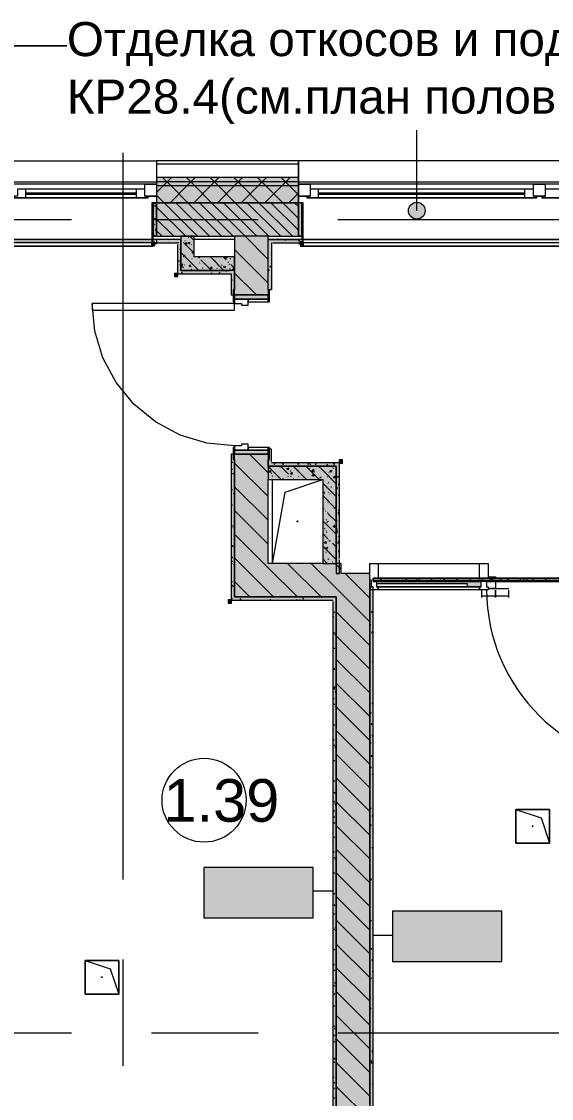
# Model space of a CAD drawing. Header units: millimetres. Extents: x -3817 to 677485, y -22715 to 103890.
# Drawn here: x 56298 to 59456, y 23671 to 30092 of the extents above; entities that cross this region are included whole.
import ezdxf

# ---------------------------------------------------------------- set-up
doc = ezdxf.new("R2010")
doc.units = ezdxf.units.MM
doc.layers.add('PDF _Геометрия', color=7, linetype='Continuous', true_color=0x1d1d1d)
doc.layers.add('PDF _Сплошная заливка', color=7, linetype='Continuous', true_color=0xffffff)
doc.layers.add('PDF _Текст', color=7, linetype='Continuous')
doc.styles.add('PDF GOST-Common', font='arial.ttf')

msp = doc.modelspace()

# ---------------------------------------------------------------- hatches: boundary and pattern name
at = {"layer": 'PDF _Сплошная заливка', "transparency": 33554559}
h = msp.add_hatch(color=256, dxfattribs=at)
h.paths.add_polyline_path([(85213.3, 29111.3), (85213.3, 29161.3), (80593.3, 29161.3), (80593.3, 29111.3), (84533.7, 29111.3)], flags=0)
h.paths.add_polyline_path([(70803.3, 29111.3), (71053.3, 29111.3), (71053.3, 29161.3), (68453.3, 29161.3), (68453.3, 29111.3), (70432.2, 29111.3)], flags=0)
h.paths.add_polyline_path([(73153.3, 29111.3), (74493.3, 29111.3), (74493.3, 29161.3), (73153.3, 29161.3)], flags=0)
h.paths.add_polyline_path([(77111.9, 29111.3), (77493.3, 29111.3), (77493.3, 29161.3), (76593.3, 29161.3), (76593.3, 29111.3)], flags=0)
h.paths.add_polyline_path([(60248.3, 29111.3), (61303.3, 29111.3), (61303.3, 29161.3), (60248.3, 29161.3)], flags=0)
h.paths.add_polyline_path([(66403.3, 29111.3), (67353.3, 29111.3), (67353.3, 29161.3), (66403.3, 29161.3)], flags=0)
h.paths.add_polyline_path([(57815.1, 29111.3), (57948.3, 29111.3), (57948.3, 29161.3), (57103.3, 29161.3), (57103.3, 29111.3), (57444.1, 29111.3)], flags=0)
h.paths.add_polyline_path([(51103.3, 29111.3), (52003.3, 29111.3), (52003.3, 29161.3), (51103.3, 29161.3)], flags=0)
h.paths.add_polyline_path([(55003.3, 29111.3), (55003.3, 29161.3), (54103.3, 29161.3), (54104.2, 29111.3), (54846.4, 29111.3)], flags=0)
h.paths.add_polyline_path([(49003.3, 29111.3), (49003.3, 29161.3), (47903.3, 29161.3), (47903.3, 29111.3), (48909, 29111.3)], flags=0)
h.paths.add_polyline_path([(44803.3, 29111.3), (44803.3, 29161.3), (42403.3, 29161.3), (42403.3, 29111.3), (44455.9, 29111.3)], flags=0)
h = msp.add_hatch(color=256, dxfattribs=at)
h.paths.add_polyline_path([(85213.3, 29011.3), (85213.3, 29111.3), (80593.3, 29111.3), (80593.3, 29011.3), (84533.7, 29011.3)], flags=0)
h.paths.add_polyline_path([(77493.3, 29011.3), (77493.3, 29111.3), (76593.3, 29111.3), (76593.3, 29011.3), (77111.9, 29011.3)], flags=0)
h.paths.add_polyline_path([(67353.3, 29011.3), (67353.3, 29013.3), (67321.3, 29013.3), (67321.3, 29021.3), (67353.3, 29021.3), (67353.3, 29111.3), (66403.3, 29111.3), (66403.3, 29011.3), (67321.3, 29011.3)], flags=0)
h.paths.add_polyline_path([(68485.3, 29011.3), (71053.3, 29011.3), (71053.3, 29111.3), (68453.3, 29111.3), (68453.3, 29021.3), (68485.3, 29021.3), (68485.3, 29013.3), (68453.3, 29011.3)], flags=0)
h.paths.add_polyline_path([(74283.3, 29011.3), (74493.3, 29011.3), (74493.3, 29111.3), (73153.3, 29111.3), (73153.3, 29011.3), (74143.2, 29011.3)], flags=0)
h.paths.add_polyline_path([(54403.3, 29011.3), (55003.3, 29011.3), (55003.3, 29111.3), (54103.3, 29111.3), (54104.2, 29011.3)], flags=0)
h.paths.add_polyline_path([(60783.9, 29011.3), (61303.3, 29011.3), (61303.3, 29111.3), (60248.3, 29111.3), (60248.3, 29011.3), (60412.8, 29011.3)], flags=0)
h.paths.add_polyline_path([(51103.3, 29011.3), (52003.3, 29011.3), (52003.3, 29111.3), (51103.3, 29111.3)], flags=0)
h.paths.add_polyline_path([(57103.3, 29011.3), (57948.3, 29011.3), (57948.3, 29111.3), (57103.3, 29111.3)], flags=0)
h.paths.add_polyline_path([(48403.3, 29011.3), (49003.3, 29011.3), (49003.3, 29111.3), (47903.3, 29111.3), (47903.3, 29011.3), (48166.8, 29011.3)], flags=0)
h.paths.add_polyline_path([(44803.3, 29011.3), (44803.3, 29111.3), (42403.3, 29111.3), (42403.3, 29011.3), (44455.9, 29011.3)], flags=0)
h = msp.add_hatch(color=256, dxfattribs=at)
h.paths.add_polyline_path([(80822.8, 28811.3), (80893.3, 28811.3), (80893.3, 29011.3), (80593.3, 29011.3), (80593.3, 28811.3)], flags=0)
h.paths.add_polyline_path([(73783.3, 28811.3), (73783.3, 29011.3), (73153.3, 29011.3), (73153.3, 28811.3), (73401, 28811.3)], flags=0)
h.paths.add_polyline_path([(74493.3, 28811.3), (74493.3, 29011.3), (74283.3, 29011.3), (74283.3, 28811.3)], flags=0)
h.paths.add_polyline_path([(76593.3, 28811.3), (76993.3, 28811.3), (76993.3, 29011.3), (76593.3, 29011.3)], flags=0)
h.paths.add_polyline_path([(68553.3, 28811.3), (70553.3, 28811.3), (70553.3, 29011.3), (68449.3, 29011.3), (68449.3, 28811.3)], flags=0)
h.paths.add_polyline_path([(67303.3, 28811.3), (67303.3, 29011.3), (67003.3, 29011.3), (67003.3, 28811.3), (67092.4, 28811.3)], flags=0)
h.paths.add_polyline_path([(60248.3, 28811.3), (60378.3, 28811.3), (60378.3, 29008.8), (60978.3, 29008.8), (60978.3, 28811.3), (61303.3, 28811.3), (61303.3, 29011.3), (60248.3, 29011.3), (60248.3, 28992.2)], flags=0)
h.paths.add_polyline_path([(54103.3, 28811.3), (54403.3, 28811.3), (54403.3, 29011.3), (54103.3, 29011.3)], flags=0)
h.paths.add_polyline_path([(57948.3, 28811.3), (57948.3, 29011.3), (57103.3, 29011.3), (57103.3, 28811.3), (57815.1, 28811.3)], flags=0)
h.paths.add_polyline_path([(43003.3, 28811.3), (44803.3, 28811.3), (44803.3, 29011.3), (43003.3, 29011.3)], flags=0)
h.paths.add_polyline_path([(52003.3, 28811.3), (52003.3, 29011.3), (51103.3, 29011.3), (51103.3, 28811.3), (51877.7, 28811.3)], flags=0)
h.paths.add_polyline_path([(47903.3, 28811.3), (48403.3, 28811.3), (48403.3, 29011.3), (47903.3, 29011.3)], flags=0)
for color, points in [(7, [(58653.4, 28914), (58688.8, 28928.6), (58703.4, 28964), (58688.8, 28999.3), (58653.4, 29014), (58618.1, 28999.3), (58603.4, 28964), (58618.1, 28928.6)]), (256, [(57227.1, 28771.3), (57227.1, 28791.3), (57103.3, 28791.3), (57103.3, 28771.3), (57206.1, 28771.3)]), (256, [(57568.3, 28608.1), (57568.3, 28688.1), (57327.1, 28688.1), (57327.1, 28608.1), (57548.3, 28608.1)]), (256, [(57815.1, 27441.3), (58173.3, 27441.3), (58173.3, 27461.4), (57768.3, 27461.4), (57768.3, 27441.3)]), (256, [(57815.1, 27361.3), (58093.3, 27361.3), (58093.3, 27441.3), (57768.3, 27441.3), (57768.3, 27361.3)]), (256, [(58093.3, 26861.3), (58173.3, 26861.3), (58173.3, 27441.3), (58093.3, 27441.3), (58093.3, 27014.1)]), (256, [(58186.2, 26801.3), (58193.3, 26801.3), (58193.3, 27461.4), (58173.3, 27461.4), (58173.3, 26801.3)]), (256, [(57815.1, 26661.3), (58173.3, 26661.3), (58173.3, 26801.3), (58203.3, 26801.3), (58203.3, 26861.3), (57768.3, 26861.3), (57768.3, 26661.3)]), (256, [(60833.3, 26761.3), (60833.3, 26772.6), (58393.3, 26772.6), (58393.3, 26761.3), (60783.9, 26761.3)]), (256, [(59028.3, 26721.3), (59038.3, 26721.3), (59038.3, 26753.3), (58413.3, 26753.3), (58413.3, 26741.3), (58953.3, 26741.3), (58953.3, 26721.3)]), (256, [(58153.3, 22651.3), (58173.3, 22651.3), (58173.3, 26641.3), (58153.3, 26641.3), (58153.3, 22659.4)])]:
    msp.add_hatch(color=color, dxfattribs=at).paths.add_polyline_path(points)
at = {"layer": 'PDF _Сплошная заливка', "true_color": 0x74ba7c, "transparency": 33554559}
msp.add_hatch(color=103, dxfattribs=at).paths.add_polyline_path([(57092.8, 28763.3), (57103.3, 28763.3), (57103.3, 28771.3), (57092.8, 28771.3), (57092.8, 28766.3)])
at = {"layer": 'PDF _Сплошная заливка', "transparency": 33554559}
h = msp.add_hatch(color=256, dxfattribs=at)
h.paths.add_polyline_path([(57568.3, 26661.3), (57768.3, 26661.3), (57768.3, 27511.3), (57568.3, 27511.3), (57568.3, 27014.1)], flags=0)
h.paths.add_polyline_path([(57768.3, 28461.3), (57768.3, 28811.3), (57568.3, 28811.3), (57568.3, 28461.3)], flags=0)
h = msp.add_hatch(color=256, dxfattribs=at)
h.paths.add_polyline_path([(60228.3, 28771.3), (60378.3, 28771.3), (60378.3, 28791.3), (60220.3, 28791.3), (60220.3, 28771.3)], flags=0)
h.paths.add_polyline_path([(57768.3, 28771.3), (57976.3, 28771.3), (57976.3, 28791.3), (57768.3, 28791.3)], flags=0)
h = msp.add_hatch(color=256, dxfattribs=at)
h.paths.add_polyline_path([(57788.3, 27461.4), (57788.3, 27541.4), (57776.3, 27541.4), (57776.3, 27481.3), (57768.3, 27481.3), (57768.3, 27461.4)], flags=0)
h.paths.add_polyline_path([(57788.3, 28491.3), (57788.3, 28771.3), (57768.3, 28771.3), (57768.3, 28491.3), (57776.3, 28491.3)], flags=0)
h = msp.add_hatch(color=256, dxfattribs=at)
h.paths.add_polyline_path([(57548.3, 26661.3), (57568.3, 26661.3), (57567.6, 27481.3), (57560.3, 27481.3), (57560.3, 27511.3), (57548.3, 27511.3), (57548.3, 27014.1)], flags=0)
h.paths.add_polyline_path([(57560.3, 28461.3), (57560.3, 28491.3), (57568.3, 28491.3), (57568.3, 28608.1), (57548.3, 28608.1), (57548.3, 28461.3)], flags=0)
h = msp.add_hatch(color=256, dxfattribs=at)
h.paths.add_polyline_path([(58393.3, 20631.3), (58393.3, 21231.3), (58381.3, 21231.3), (58381.3, 21201.3), (58373.3, 21201.3), (58373.3, 20631.3)], flags=0)
h.paths.add_polyline_path([(58393.3, 22331.3), (58393.3, 26721.3), (58373.3, 26721.3), (58373.4, 22361.3), (58381.3, 22361.3), (58381.3, 22331.3)], flags=0)

# ---------------------------------------------------------------- linework, layer by layer
at = {"layer": 'PDF _Геометрия', "color": 7, "lineweight": 9}
for points in [[(53117.2, 28693), (53117.2, 29946.7), (56568.2, 29946.7), (55685.8, 29946.7), (55685.8, 28695.1)], [(58653.4, 28964), (58653.4, 29443.2)], [(57948.3, 29241.3), (57103.3, 29241.3)], [(57948.3, 29161.3), (57103.3, 29161.3)], [(57948.3, 29136.3), (57103.3, 29136.3)], [(57948.3, 29111.3), (57103.3, 29111.3)], [(57073, 28773.3), (55031.3, 28773.3), (57073, 28773.3)], [(57103.3, 28771.3), (57206.1, 28771.3), (57227.1, 28771.3)], [(57768.3, 28811.3), (57568.3, 28811.3)], [(57796.3, 28771.3), (57948.3, 28771.3)], [(57968.3, 28791.3), (57976.3, 28791.3)], [(57968.3, 28771.3), (57976.3, 28771.3)], [(57977.8, 28773.3), (60210.3, 28773.3)], [(57083.3, 28756.3), (57083.3, 28753.3), (57083.3, 28756.3)], [(57568.3, 28580.1), (57568.3, 28491.3), (57568.3, 28608.1), (57548.3, 28608.1)], [(57568.3, 28608.1), (57568.3, 28588.1)], [(57768.3, 27441.3), (57768.3, 27361.3)], [(57793.3, 26861.3), (57868.3, 27286.3), (58093.3, 27361.3)], [(58093.3, 26861.3), (58173.3, 26861.3)], [(58423.3, 26861.3), (59028.3, 26861.3)], [(58393.3, 22331.3), (58393.3, 26720.3)], [(60138.3, 26753.3), (60168.3, 26753.3), (60813.3, 26753.3), (60833.3, 26753.3), (60833.3, 26772.6), (60803.3, 26772.6), (60833.3, 26772.6), (60833.3, 26753.3), (60813.3, 26753.3), (60168.3, 26753.3), (60138.3, 26753.3), (59068.3, 26753.3), (59038.3, 26753.3), (58413.3, 26753.3)], [(59038.3, 26721.3), (58413.3, 26721.3)], [(59028.3, 26721.3), (58423.3, 26721.3), (59028.3, 26721.3), (59028.3, 26704.3), (58423.3, 26704.3), (58423.3, 26721.3)], [(59068.3, 26753.3), (59038.3, 26753.3)], [(59244.1, 25393.5), (59394.1, 25343.5), (59444.1, 25193.5)], [(58149.3, 24906.7), (58036.8, 24906.7)], [(58397.3, 24645.3), (58508.2, 24645.3)], [(56677.1, 24493.5), (56827.1, 24443.5), (56877.1, 24293.5)]]:
    msp.add_lwpolyline(points, dxfattribs=at)
at = {"layer": 'PDF _Геометрия', "color": 253, "lineweight": 9, "true_color": 0xaaaaaa}
for points in [[(56903.3, 24976), (56903.3, 26809.4), (56903.3, 29309.4)], [(57103.3, 29121.3), (55003.3, 29121.3)], [(60248.3, 29121.3), (57948.3, 29121.3)], [(56323.3, 29071.3), (56983.3, 29071.3)], [(56983.3, 29061.3), (56323.3, 29061.3)], [(57033.3, 29051.4), (57103.3, 29051.4)], [(57948.3, 29051.4), (58018.3, 29051.4)], [(58068.3, 29071.3), (59298.3, 29071.3)], [(59298.3, 29061.3), (58068.3, 29061.3)], [(59348.3, 29051.4), (59418.3, 29051.4)], [(55008.8, 28911.3), (56596.3, 28911.3)], [(57072.6, 28911.3), (57707.6, 28911.3)], [(58183.8, 28911.3), (59771.3, 28911.3)], [(57568.3, 27561.3), (57402.4, 27577.7), (57243, 27626.1), (57096, 27704.6), (56967.2, 27810.3), (56861.5, 27939.1), (56783, 28086.1), (56734.6, 28245.5), (56718.3, 28411.3)], [(59078.3, 26781.3), (59123.3, 26781.3), (59123.3, 26772.6)], [(59123.3, 26753.3), (59123.3, 26711.3), (59078.3, 26711.3), (59202.3, 26711.3)], [(59042.3, 26657.3), (59042.3, 26702.3)], [(59042.3, 26667.3), (59202.3, 26667.3)], [(59122.3, 26702.3), (59122.3, 26657.3), (59122.3, 26702.3)], [(59202.3, 26657.3), (59202.3, 26702.3)], [(56903.3, 23864.8), (56903.3, 24499.8)], [(55008.8, 24061.3), (56596.3, 24061.3)], [(57072.6, 24061.3), (57707.6, 24061.3)], [(58183.8, 24061.3), (59771.3, 24061.3)]]:
    msp.add_lwpolyline(points, dxfattribs=at)
at = {"layer": 'PDF _Геометрия', "color": 9, "lineweight": 9, "true_color": 0xc0c0c0}
for points in [[(55003.3, 29011.3), (55003.3, 29261.3), (57103.3, 29261.3), (57103.3, 29011.3), (57103.3, 28811.3), (57568.3, 28811.3), (57568.3, 28608.1), (57568.3, 28688.1), (57327.1, 28688.1), (57327.1, 28811.3), (57247.1, 28811.3), (57247.1, 28608.1), (57327.1, 28608.1), (57540.3, 28608.1)], [(57768.3, 28491.3), (57768.3, 28811.3), (57948.3, 28811.3), (57948.3, 29011.3), (57948.3, 29261.3), (57103.3, 29261.3), (57103.3, 29011.3)], [(60248.3, 29011.3), (60248.3, 29261.3), (57948.3, 29261.3), (57948.3, 29011.3)], [(57948.3, 28771.3), (57968.3, 28771.3), (57968.3, 28767.4), (57976.3, 28767.4), (57976.3, 28771.3), (57976.3, 28791.3), (57976.3, 29011.3), (57968.3, 29011.3), (57968.3, 28791.3)], [(57247.1, 28791.3), (57083.3, 28791.3), (57103.3, 28791.3), (57103.3, 28771.3), (57092.8, 28771.3)], [(57548.3, 28608.1), (57247.1, 28608.1), (57247.1, 28791.3), (57227.1, 28791.3), (57103.3, 28791.3), (57103.3, 28771.3)], [(57568.3, 28791.3), (57327.1, 28791.3)], [(57788.3, 28771.3), (57788.3, 28491.3), (57768.3, 28491.3), (57768.3, 28771.3), (57768.3, 28791.3), (57968.3, 28791.3), (57768.3, 28791.3)], [(57227.1, 28763.3), (57227.1, 28608.1), (57227.1, 28588.1), (57548.3, 28588.1), (57548.3, 28461.3), (57560.3, 28461.3)], [(57568.3, 28461.3), (57768.3, 28461.3)], [(57560.3, 27511.3), (57548.3, 27511.3), (57548.3, 26661.3), (57548.3, 26641.3), (58153.3, 26641.3)], [(57768.3, 27511.3), (57568.3, 27511.3)], [(57788.3, 27469.3), (57788.3, 27541.4), (57776.3, 27541.4)], [(58393.3, 26720.3), (58393.3, 26721.3), (58373.3, 26721.3), (58373.3, 22361.3), (58373.3, 22431.3), (58373.3, 22631.3), (58373.3, 26801.3), (58203.3, 26801.3), (58203.3, 26861.3), (58173.3, 26861.3), (58173.3, 27441.3), (58093.3, 27441.3), (57768.3, 27441.3), (57768.3, 27481.3), (57768.3, 27461.4), (57768.3, 27441.3), (58173.3, 27441.3), (58173.3, 26801.3)], [(58193.3, 26889.3), (58193.3, 27461.4), (58173.3, 27461.4), (57788.3, 27461.4)], [(58193.3, 26801.3), (58193.3, 26881.3)], [(58383.3, 26741.3), (58373.3, 26741.3), (58383.3, 26741.3)], [(58383.3, 26721.3), (58373.3, 26721.3), (58373.3, 26741.3)], [(58393.3, 26761.3), (60833.3, 26761.3)], [(58413.3, 26741.3), (58953.3, 26741.3), (58953.3, 26721.3), (58413.3, 26721.3)], [(58153.3, 26633.3), (58153.3, 22659.4)]]:
    msp.add_lwpolyline(points, dxfattribs=at)
at = {"layer": 'PDF _Геометрия', "lineweight": 9}
for points in [[(57103.3, 29072.9), (57141.7, 29111.3), (57191.7, 29161.3)], [(57489, 28811.3), (57289, 29011.3), (57189, 29111.3), (57139, 29161.3)], [(57183.2, 29011.3), (57283.2, 29111.3), (57333.2, 29161.3)], [(57768.3, 28673.5), (57630.4, 28811.3), (57430.4, 29011.3), (57330.4, 29111.3), (57280.4, 29161.3)], [(57324.6, 29011.3), (57424.6, 29111.3), (57474.6, 29161.3)], [(57571.8, 29011.3), (57471.8, 29111.3), (57421.8, 29161.3)], [(57466, 29011.3), (57566, 29111.3), (57616, 29161.3)], [(57913.2, 28811.3), (57713.2, 29011.3), (57613.2, 29111.3), (57563.2, 29161.3)], [(57607.4, 29011.3), (57707.4, 29111.3), (57757.4, 29161.3)], [(57948.3, 28917.7), (57854.7, 29011.3), (57754.7, 29111.3), (57704.7, 29161.3)], [(57748.9, 29011.3), (57848.9, 29111.3), (57898.9, 29161.3)], [(57948.3, 29059.2), (57896.1, 29111.3), (57846.1, 29161.3)], [(57347.5, 28811.3), (57147.5, 29011.3), (57103.3, 29055.6)], [(57890.3, 29011.3), (57948.3, 29069.3)], [(57276.8, 28811.3), (57103.3, 28984.9)], [(57418.3, 28811.3), (57218.3, 29011.3)], [(57559.7, 28811.3), (57359.7, 29011.3)], [(57701.1, 28811.3), (57501.1, 29011.3)], [(57771.8, 28811.3), (57571.8, 29011.3)], [(57842.5, 28811.3), (57642.5, 29011.3)], [(57948.3, 28847), (57783.9, 29011.3)], [(57948.3, 28988.5), (57925.4, 29011.3)], [(57206.1, 28811.3), (57103.3, 28914.2)], [(57135.4, 28811.3), (57103.3, 28843.5)], [(57768.3, 28532.1), (57568.3, 28732.1)], [(57697.5, 28461.3), (57568.3, 28590.6)], [(57768.3, 27400.7), (57657.6, 27511.3)], [(57768.3, 27259.3), (57568.3, 27459.3)], [(57768.3, 27117.8), (57568.3, 27317.8)], [(57768.3, 26976.4), (57568.3, 27176.4)], [(57941.9, 26661.3), (57768.3, 26835), (57568.3, 27035)], [(57800.5, 26661.3), (57768.3, 26693.6), (57568.3, 26893.6)], [(58083.3, 26661.3), (57883.3, 26861.3)], [(58373.3, 26512.8), (58173.3, 26712.8), (58024.8, 26861.3)], [(58203.3, 26824.3), (58166.2, 26861.3)], [(58373.3, 26654.3), (58226.2, 26801.3)], [(58373.3, 26795.7), (58367.6, 26801.3)], [(57659.1, 26661.3), (57568.3, 26752.2)], [(58373.3, 26371.4), (58173.3, 26571.4)], [(58373.3, 26230), (58173.3, 26430)], [(58373.3, 26088.6), (58173.3, 26288.6)], [(58373.3, 25947.2), (58173.3, 26147.2)], [(58373.3, 25805.7), (58173.3, 26005.7)], [(58373.3, 25664.3), (58173.3, 25864.3)], [(58373.3, 25522.9), (58173.3, 25722.9)], [(58373.3, 25381.5), (58173.3, 25581.5)], [(58373.3, 25240.1), (58173.3, 25440)], [(58373.3, 25098.6), (58173.3, 25298.6)], [(58373.3, 24957.2), (58173.3, 25157.2)], [(58373.3, 24815.8), (58173.3, 25015.8)], [(58373.3, 24674.4), (58173.3, 24874.4)], [(58373.3, 24532.9), (58173.3, 24732.9)], [(58373.3, 24391.5), (58173.3, 24591.5)], [(58373.3, 24250.1), (58173.3, 24450.1)], [(58373.3, 24108.7), (58173.3, 24308.7)], [(58373.3, 23967.3), (58173.3, 24167.3)], [(58373.3, 23825.8), (58173.3, 24025.8)], [(58373.3, 23684.4), (58173.3, 23884.4)], [(58373.3, 23543), (58173.3, 23743)]]:
    msp.add_lwpolyline(points, dxfattribs=at)
at = {"layer": 'PDF _Геометрия', "color": 116, "lineweight": 13, "true_color": 0x008040}
for points in [[(55003.3, 29136.3), (57103.3, 29136.3)], [(57948.3, 29136.3), (60248.3, 29136.3)]]:
    msp.add_lwpolyline(points, dxfattribs=at)
at = {"layer": 'PDF _Геометрия', "color": 253, "lineweight": 13, "true_color": 0xaaaaaa}
for points in [[(56253.3, 29041.3), (57053.3, 29041.3), (57053.3, 29051.4), (57033.3, 29051.4), (57033.3, 29091.3), (56273.3, 29091.3), (56273.3, 29051.4), (56253.3, 29051.4)], [(57103.3, 29121.3), (57103.3, 29051.4), (57033.3, 29051.4), (57033.3, 29121.3)], [(58018.3, 29121.3), (58018.3, 29051.4), (57948.3, 29051.4), (57948.3, 29121.3)], [(57998.3, 29041.3), (59368.3, 29041.3), (59368.3, 29051.4), (59348.3, 29051.4), (59348.3, 29091.3), (58018.3, 29091.3), (58018.3, 29051.4), (57998.3, 29051.4)], [(59418.3, 29121.3), (59418.3, 29051.4), (59348.3, 29051.4), (59348.3, 29121.3)], [(59398.3, 29041.3), (60198.3, 29041.3), (60198.3, 29051.4), (60178.3, 29051.4), (60178.3, 29091.3), (59418.3, 29091.3), (59418.3, 29051.4), (59398.3, 29051.4)], [(57568.3, 28421.3), (57568.3, 28491.3), (57560.3, 28491.3), (57560.3, 28421.3)], [(57768.3, 28436.3), (57768.3, 28461.3), (57568.3, 28461.3), (57568.3, 28436.3)], [(57776.3, 28421.3), (57776.3, 28491.3), (57768.3, 28491.3), (57768.3, 28421.3)], [(56718.3, 28411.3), (56718.3, 28371.3), (57568.3, 28371.3), (57568.3, 28411.3)], [(57568.3, 28411.3), (57608.3, 28411.3), (57608.3, 28401.3), (57648.3, 28401.3), (57648.3, 28436.3), (57568.3, 28436.3)], [(57569.3, 28421.3), (57569.3, 28436.3), (57568.3, 28436.3), (57568.3, 28421.3)], [(57768.3, 28421.3), (57768.3, 28436.3), (57648.3, 28436.3), (57648.3, 28421.3)], [(57568.3, 27551.3), (57560.3, 27551.3), (57560.3, 27481.3), (57568.3, 27481.3)], [(57568.3, 27561.3), (57568.3, 27536.3), (57648.3, 27536.3), (57648.3, 27571.3), (57608.3, 27571.3), (57608.3, 27561.3)], [(57569.3, 27551.3), (57568.3, 27551.3), (57568.3, 27536.3), (57569.3, 27536.3)], [(57768.3, 27551.3), (57648.3, 27551.3), (57648.3, 27536.3), (57768.3, 27536.3)], [(57776.3, 27551.3), (57768.3, 27551.3), (57768.3, 27481.3), (57776.3, 27481.3)], [(57768.3, 27536.3), (57568.3, 27536.3), (57568.3, 27511.3), (57768.3, 27511.3)]]:
    msp.add_lwpolyline(points, close=True, dxfattribs=at)
for points in [[(56323.3, 29041.3), (56323.3, 29091.3)], [(56983.3, 29041.3), (56983.3, 29091.3)], [(58068.3, 29041.3), (58068.3, 29091.3)], [(59298.3, 29041.3), (59298.3, 29091.3)], [(57053.3, 29041.3), (56253.3, 29041.3)], [(59368.3, 29041.3), (57998.3, 29041.3)], [(60198.3, 29041.3), (59398.3, 29041.3)]]:
    msp.add_lwpolyline(points, dxfattribs=at)
at = {"layer": 'PDF _Геометрия', "color": 9, "lineweight": 9, "true_color": 0xc0c0c0}
for points in [[(57083.3, 28766.3), (57083.3, 29011.3), (57075.3, 29011.3), (57075.3, 28766.3)], [(57103.3, 28811.3), (57103.3, 29011.3), (57083.3, 29011.3), (57083.3, 28811.3)], [(57968.3, 28811.3), (57968.3, 29011.3), (57948.3, 29011.3), (57948.3, 28811.3)], [(57075.3, 28791.3), (55031.3, 28791.3)], [(60220.3, 28791.3), (57976.3, 28791.3)], [(57768.3, 27361.3), (58093.3, 27361.3), (58093.3, 26861.3), (57768.3, 26861.3)], [(58173.3, 26641.3), (58173.3, 26661.3), (57568.3, 26661.3), (57768.3, 26661.3), (58173.3, 26661.3), (58173.3, 22631.3), (58173.3, 22651.3)]]:
    msp.add_lwpolyline(points, close=True, dxfattribs=at)
at = {"layer": 'PDF _Геометрия', "color": 253, "lineweight": 9, "true_color": 0x9b9b9b}
for points in [[(57088.5, 29008.1), (57098.5, 29008.1)], [(57097, 28987.9), (57092, 28996.6)], [(57968.3, 29002.8), (57965.2, 29008)], [(57085.8, 28946.3), (57083.3, 28950.7)], [(57088.5, 28916.6), (57098.5, 28916.6)], [(57103.1, 28921.1), (57098.1, 28912.3)], [(57948.3, 28947.1), (57952, 28947.1)], [(57950, 28924.8), (57948.3, 28921.8)], [(57089.9, 28878.2), (57084.9, 28886.9)], [(57099.1, 28853), (57094, 28844.3)], [(57948.3, 28886.1), (57952, 28886.1)], [(57093.3, 28811.3), (57089, 28818.9)], [(57177.3, 28787.9), (57175.3, 28791.3)], [(57231, 28776.8), (57227.1, 28769.9)], [(57872.9, 28791.3), (57868.8, 28784.1)], [(57914.5, 28791.2), (57914.4, 28791.3)], [(57956.1, 28780), (57951.1, 28788.7)], [(57957.1, 28815.2), (57954.9, 28811.3)], [(57240.9, 28733.7), (57247.1, 28733.7)], [(57768.3, 28733.7), (57769.1, 28733.7)], [(57238.1, 28667.2), (57233.1, 28658.4)], [(57240.9, 28642.3), (57247.1, 28642.3)], [(57768.3, 28672.8), (57769.1, 28672.8)], [(57257.4, 28588.1), (57252.5, 28596.6)], [(57352, 28607.2), (57351.5, 28608.1)], [(57433.4, 28588.1), (57430.2, 28593.6)], [(57479.8, 28598), (57474.7, 28589.3)], [(57520.8, 28608.1), (57516.4, 28600.5)], [(57768.3, 28581.3), (57769.1, 28581.3)], [(57775.4, 28605.3), (57770.4, 28614)], [(57782.4, 28634.5), (57777.4, 28625.8)], [(57548.3, 28550.9), (57555.7, 28550.9)], [(57548.3, 27423.1), (57555.7, 27423.1)], [(57557.5, 27458.8), (57552.5, 27467.5)], [(57807.4, 27458.6), (57802.4, 27449.9)], [(57850.5, 27453.6), (57860.5, 27453.6)], [(57941.9, 27453.6), (57952, 27453.6)], [(57980.9, 27456.9), (57978.4, 27461.4)], [(58002.9, 27453.6), (58012.9, 27453.6)], [(58022.6, 27445.7), (58017.5, 27454.4)], [(58053.1, 27457.5), (58048.1, 27448.8)], [(58121.2, 27453.4), (58116.1, 27444.7)], [(58155.3, 27453.6), (58165.3, 27453.6)], [(57561.6, 27390.8), (57556.5, 27399.5)], [(58185.1, 27381.3), (58180.1, 27372.6)], [(57550.4, 27349.1), (57548.3, 27352.8)], [(57548.3, 27301.2), (57555.7, 27301.2)], [(58181, 27313.3), (58176, 27304.6)], [(58185.7, 27331.7), (58193.3, 27331.7)], [(58193.2, 27333.1), (58188.2, 27341.8)], [(57564.6, 27282), (57559.6, 27273.3)], [(58185.7, 27270.7), (58193.3, 27270.7)], [(58192.2, 27271.6), (58187.2, 27262.9)], [(58193.3, 27272), (58192.2, 27273.8)], [(57548.3, 27209.8), (57555.7, 27209.8)], [(58190.2, 27155.4), (58185.2, 27164.1)], [(58185.7, 27179.3), (58193.3, 27179.3)], [(58179, 27113.7), (58174, 27122.5)], [(57548.3, 27087.8), (57555.7, 27087.8)], [(57552.4, 27077.9), (57548.3, 27070.7)], [(57566.7, 27077), (57561.7, 27085.7)], [(58179.9, 27067.5), (58174.9, 27058.8)], [(58183.1, 27045.7), (58178.1, 27054.4)], [(57559.5, 26968.2), (57554.4, 26959.5)], [(58187.2, 26977.7), (58182.2, 26986.4)], [(58185.7, 26996.4), (58193.3, 26996.4)], [(58191.1, 27025.9), (58186.1, 27017.2)], [(57548.3, 26965.9), (57555.7, 26965.9)], [(58176.1, 26936), (58173.3, 26940.9)], [(58185.7, 26935.4), (58193.3, 26935.4)], [(57548.3, 26874.5), (57555.7, 26874.5)], [(57552.6, 26857.6), (57548.3, 26865.2)], [(57555.4, 26900.2), (57550.4, 26891.5)], [(57566.5, 26858.6), (57561.5, 26849.8)], [(58185.7, 26844), (58193.3, 26844)], [(57548.3, 26752.5), (57555.7, 26752.5)], [(57560.8, 26721.6), (57555.7, 26730.3)], [(58373.3, 26722.1), (58378.7, 26722.1)], [(57554.3, 26654.5), (57549.3, 26645.7)], [(57606.5, 26642.4), (57601.5, 26651.1)], [(57667.6, 26661.1), (57677.6, 26661.1)], [(57759, 26661.1), (57769.1, 26661.1)], [(57769.4, 26661.3), (57768.6, 26659.9)], [(57783.1, 26641.3), (57779.2, 26648.1)], [(57850.5, 26661.1), (57860.5, 26661.1)], [(57878.6, 26658.7), (57877.1, 26661.3)], [(57977.7, 26656.3), (57972.7, 26647.6)], [(58015.8, 26661.3), (58014.3, 26658.8)], [(58033.3, 26661.1), (58043.4, 26661.1)], [(58086.2, 26661.3), (58082.4, 26654.7)], [(58124.8, 26661.1), (58134.8, 26661.1)], [(58381.2, 26702.6), (58376.2, 26711.3)], [(57936.1, 26645.2), (57933.9, 26641.3)], [(57959, 26641.3), (57956.9, 26645.1)], [(58154.8, 26607), (58153.3, 26609.8)], [(58158.9, 26539), (58153.9, 26547.7)], [(58155.3, 26569.7), (58165.3, 26569.7)], [(58373.3, 26539.2), (58378.7, 26539.2)], [(58389.4, 26566.5), (58384.4, 26575.2)], [(58377.8, 26495.8), (58373.3, 26488)], [(58373.3, 26478.2), (58378.7, 26478.2)], [(58155.3, 26447.7), (58165.3, 26447.7)], [(58169.6, 26440), (58164.5, 26431.3)], [(58173.3, 26453.2), (58173.2, 26453.3)], [(58388.9, 26454.1), (58383.9, 26445.4)], [(58155.3, 26356.3), (58165.3, 26356.3)], [(58373.3, 26386.8), (58378.7, 26386.8)], [(58375.3, 26347.1), (58373.3, 26350.6)], [(58393.3, 26339.8), (58391, 26335.8)], [(58391.9, 26276.4), (58386.9, 26267.7)], [(58157.3, 26235.9), (58153.3, 26228.9)], [(58155.3, 26234.4), (58165.3, 26234.4)], [(58164.1, 26225.2), (58159.1, 26233.9)], [(58373.3, 26203.9), (58378.7, 26203.9)], [(58373.3, 26142.9), (58378.7, 26142.9)], [(58155.3, 26112.5), (58165.3, 26112.5)], [(58164.4, 26126.2), (58159.4, 26117.5)], [(58172.3, 26089.2), (58167.2, 26097.9)], [(58160.3, 26058.2), (58155.3, 26049.5)], [(58155.3, 26021), (58165.3, 26021)], [(58171.5, 26016.6), (58166.4, 26007.9)], [(58373.3, 26051.5), (58378.7, 26051.5)], [(58390.8, 26030.7), (58385.8, 26022)], [(58393.3, 26011.2), (58390.7, 26015.7)], [(58384.5, 25965.3), (58379.5, 25974.1)], [(58158.1, 25869.8), (58153.3, 25878.2)], [(58155.3, 25899.1), (58165.3, 25899.1)], [(58388.6, 25897.3), (58383.6, 25906)], [(58159.2, 25812.5), (58154.2, 25803.8)], [(58373.3, 25868.6), (58378.7, 25868.6)], [(58378.6, 25826.6), (58373.5, 25817.9)], [(58392.7, 25829.3), (58387.7, 25838)], [(58155.3, 25777.2), (58165.3, 25777.2)], [(58170.4, 25770.8), (58165.3, 25762.1)], [(58373.3, 25807.7), (58378.7, 25807.7)], [(58381.5, 25787.6), (58376.5, 25796.4)], [(58155.3, 25685.7), (58165.3, 25685.7)], [(58373.3, 25716.2), (58378.7, 25716.2)], [(58385.6, 25716.9), (58380.6, 25708.2)], [(58374.5, 25678), (58373.3, 25680.1)], [(58381.5, 25648.9), (58376.5, 25640.2)], [(58155.3, 25563.8), (58165.3, 25563.8)], [(58378.6, 25609.9), (58373.5, 25618.7)], [(58392.7, 25607.3), (58387.7, 25598.6)], [(58154, 25498.7), (58153.3, 25497.3)], [(58167.4, 25488), (58162.4, 25496.7)], [(58373.3, 25533.3), (58378.7, 25533.3)], [(58393.3, 25523.5), (58392.8, 25524.2)], [(58155.3, 25441.9), (58165.3, 25441.9)], [(58171.5, 25420), (58166.4, 25428.7)], [(58373.3, 25472.4), (58378.7, 25472.4)], [(58161.1, 25389), (58156.1, 25380.3)], [(58373.3, 25380.9), (58378.7, 25380.9)], [(58380.5, 25403.2), (58375.4, 25394.5)], [(58155.3, 25350.5), (58165.3, 25350.5)], [(58164.4, 25310.3), (58159.4, 25319)], [(58173.3, 25355.9), (58170.5, 25360.7)], [(58383.7, 25296.2), (58378.7, 25304.9)], [(58391.6, 25361.5), (58386.6, 25352.8)], [(58157.3, 25200.7), (58153.3, 25207.7)], [(58155.3, 25228.5), (58165.3, 25228.5)], [(58373.3, 25198.1), (58378.7, 25198.1)], [(58160, 25143.3), (58155, 25134.6)], [(58155.3, 25106.6), (58165.3, 25106.6)], [(58161.4, 25132.6), (58156.4, 25141.3)], [(58373.3, 25137.1), (58378.7, 25137.1)], [(58391.9, 25160.1), (58386.9, 25168.8)], [(58171.2, 25101.7), (58166.1, 25092.9)], [(58375.3, 25089.4), (58373.3, 25085.9)], [(58373.3, 25045.7), (58378.7, 25045.7)], [(58155.3, 25015.2), (58165.3, 25015.2)], [(58173.3, 24983.3), (58173.2, 24983.3)], [(58382.3, 24979.7), (58377.3, 24971)], [(58173.3, 24922.4), (58169.1, 24915.2)], [(58377.8, 24940.8), (58373.3, 24948.5)], [(58155.3, 24893.3), (58165.3, 24893.3)], [(58373.3, 24862.8), (58378.7, 24862.8)], [(58166.6, 24818.8), (58161.6, 24827.6)], [(58373.3, 24801.8), (58378.7, 24801.8)], [(58155.3, 24771.4), (58165.3, 24771.4)], [(58381.3, 24734), (58376.2, 24725.3)], [(58155.3, 24679.9), (58165.3, 24679.9)], [(58173.1, 24678.2), (58168, 24669.5)], [(58173.3, 24685.4), (58169.7, 24691.5)], [(58373.3, 24710.4), (58378.7, 24710.4)], [(58392.4, 24692.4), (58387.4, 24683.7)], [(58393.3, 24609.1), (58393.1, 24609.3)], [(58155.3, 24558), (58165.3, 24558)], [(58387, 24559), (58382, 24567.7)], [(58160.6, 24463.4), (58155.6, 24472.2)], [(58160.8, 24474.1), (58155.8, 24465.4)], [(58373.3, 24527.5), (58378.7, 24527.5)], [(58373.3, 24466.5), (58378.7, 24466.5)], [(58391.1, 24490.9), (58386.1, 24499.6)], [(58393.3, 24511), (58390.4, 24506)], [(58155.3, 24436.1), (58165.3, 24436.1)], [(58393.3, 24426.2), (58390.2, 24431.6)], [(58155.3, 24344.6), (58165.3, 24344.6)], [(58167.9, 24364.4), (58162.9, 24355.7)], [(58373.3, 24375.1), (58378.7, 24375.1)], [(58384, 24381.3), (58379, 24390)], [(58163.8, 24296.4), (58158.8, 24287.7)], [(58377, 24271.6), (58373.3, 24278)], [(58155.3, 24222.7), (58165.3, 24222.7)], [(58173.3, 24251.8), (58169.9, 24246.1)], [(58381, 24203.6), (58376, 24212.3)], [(58393.3, 24267.1), (58389.3, 24260.2)], [(58373.3, 24192.2), (58378.7, 24192.2)], [(58155.3, 24100.8), (58165.3, 24100.8)], [(58169.9, 24081.6), (58164.8, 24090.4)], [(58373.3, 24131.3), (58378.7, 24131.3)], [(58162.7, 24050.7), (58157.7, 24042)], [(58173.3, 24014.8), (58168.9, 24022.3)], [(58373.3, 24039.8), (58378.7, 24039.8)], [(58382.1, 24064.8), (58377, 24056.1)], [(58155.3, 24009.4), (58165.3, 24009.4)], [(58173.3, 24008), (58168.8, 24000.3)], [(58173.3, 23953.8), (58173, 23954.3)], [(58389.1, 23955.2), (58384.1, 23946.4)], [(58155.3, 23887.4), (58165.3, 23887.4)], [(58166.9, 23903.9), (58161.8, 23912.7)], [(58385, 23887.1), (58380, 23878.4)], [(58386.2, 23889.8), (58381.2, 23898.5)], [(58155.7, 23862.3), (58153.3, 23866.6)], [(58373.3, 23856.9), (58378.7, 23856.9)], [(58393.3, 23840.4), (58391.2, 23836.8)], [(58159.8, 23794.3), (58154.8, 23803)], [(58155.3, 23765.5), (58165.3, 23765.5)], [(58373.3, 23796), (58378.7, 23796)], [(58393.3, 23755.7), (58389.4, 23762.4)], [(58157.5, 23736.9), (58153.3, 23729.5)], [(58163.9, 23726.2), (58158.9, 23734.9)], [(58373.3, 23704.5), (58378.7, 23704.5)], [(58155.3, 23674.1), (58165.3, 23674.1)]]:
    msp.add_lwpolyline(points, dxfattribs=at)
at = {"layer": 'PDF _Геометрия', "color": 7, "lineweight": 9}
for points in [[(57948.3, 29011.3), (57103.3, 29011.3)], [(57083.3, 28753.3), (55031, 28753.3)], [(60229.8, 28753.3), (57958.3, 28753.3)], [(57568.3, 27481.3), (57568.3, 26661.3)], [(58093.3, 27361.3), (58093.3, 26861.3), (57793.3, 26861.3), (57793.3, 27361.3)], [(58193.3, 26801.3), (58173.3, 26801.3)], [(58393.3, 26753.3), (58393.3, 26772.6), (58423.3, 26772.6), (59028.3, 26772.6), (58423.3, 26772.6), (58393.3, 26772.6), (58393.3, 26753.3), (58413.3, 26753.3)], [(59028.3, 26753.3), (58423.3, 26753.3)], [(60128.3, 26772.6), (59078.3, 26772.6), (59028.3, 26772.6), (59078.3, 26772.6), (60128.3, 26772.6), (60178.3, 26772.6), (60803.3, 26772.6), (60178.3, 26772.6)], [(60128.3, 26753.3), (59078.3, 26753.3)], [(59444.1, 25193.5), (59244.1, 25193.5), (59244.1, 25393.5), (59444.1, 25393.5)], [(59444.1, 25193.5), (59444.1, 25393.5), (59244.1, 25393.5), (59244.1, 25193.5)], [(58036.8, 25048.6), (57383.6, 25048.6), (57383.6, 24748.6), (58036.8, 24748.6)], [(59161.3, 24787.2), (58508.2, 24787.2), (58508.2, 24487.2), (59161.3, 24487.2)], [(56877.1, 24293.5), (56677.1, 24293.5), (56677.1, 24493.5), (56877.1, 24493.5)], [(56877.1, 24293.5), (56877.1, 24493.5), (56677.1, 24493.5), (56677.1, 24293.5)]]:
    msp.add_lwpolyline(points, close=True, dxfattribs=at)
at = {"layer": 'PDF _Геометрия', "color": 7, "lineweight": 20}
for points in [[(57092.8, 28776.3), (57073.3, 28776.3), (57073.3, 28756.3), (57092.8, 28756.3)], [(57977.8, 28777.3), (57958.3, 28777.3), (57958.3, 28757.3), (57977.8, 28757.3)], [(57229.1, 28570.6), (57229.1, 28590.1), (57209.1, 28590.1), (57209.1, 28570.6)], [(58191.3, 27478.9), (58191.3, 27459.4), (58211.3, 27459.4), (58211.3, 27478.9)], [(57549.8, 26643.3), (57530.3, 26643.3), (57530.3, 26623.3), (57549.8, 26623.3)]]:
    msp.add_lwpolyline(points, close=True, dxfattribs=at)
at = {"layer": 'PDF _Геометрия', "color": 252, "lineweight": 9, "true_color": 0x878787}
for points in [[(57251.4, 28786), (57248.9, 28788.5)], [(57255.9, 28811.3), (57257.9, 28809.5)], [(57327.1, 28710.3), (57263.9, 28773.5)], [(57271.4, 28786.3), (57274.2, 28784.5)], [(57283, 28763.7), (57272.4, 28764.6), (57281, 28774.9)], [(57283, 28763.7), (57281, 28774.8)], [(57298.9, 28765.7), (57290, 28771.7), (57302.5, 28776.5)], [(57293.5, 28804.6), (57296.9, 28805.1)], [(57298.1, 28772.7), (57300.5, 28770.5)], [(57298.9, 28765.7), (57302.5, 28776.4)], [(57327.1, 28785.7), (57301.4, 28811.3)], [(57247.1, 28734.5), (57250.1, 28734.9)], [(57353.8, 28608.1), (57327.1, 28634.8), (57247.1, 28714.8)], [(57273.2, 28758.3), (57275.9, 28760.3)], [(57308.9, 28762.4), (57311.7, 28760.6)], [(57327.1, 28709.7), (57314.8, 28711.6), (57327.1, 28724.4)], [(57247.1, 28642.9), (57259.2, 28647.5)], [(57247.1, 28642.6), (57255.6, 28636.8)], [(57263.9, 28622.6), (57247.1, 28639.5)], [(57255.6, 28636.8), (57259.2, 28647.5)], [(57262.3, 28692.7), (57264.7, 28690.4)], [(57268.9, 28639.9), (57271.6, 28641.9)], [(57271.1, 28699.1), (57273.7, 28701.1)], [(57307.7, 28630), (57297.1, 28630.9), (57305.6, 28641.1)], [(57307.7, 28629.9), (57305.6, 28641.1)], [(57312.3, 28679.2), (57315.6, 28679.6)], [(57354.5, 28682.9), (57351.9, 28685.4)], [(57356.8, 28685), (57360.1, 28685.4)], [(57358.7, 28651.3), (57361.4, 28653.3)], [(57429.3, 28608.1), (57367, 28670.4)], [(57504.7, 28608.1), (57424.7, 28688.1)], [(57425.9, 28687.9), (57428.7, 28686.1)], [(57451, 28664.6), (57453.7, 28666.7)], [(57489.6, 28638.5), (57493, 28639)], [(57517.9, 28670.4), (57500.2, 28688.1)], [(57520.4, 28679.7), (57504.5, 28682.2), (57510.2, 28688.1)], [(57520.4, 28679.7), (57519.4, 28688.1)], [(57520.8, 28683.9), (57523.6, 28682.1)], [(57533, 28655.3), (57530.5, 28657.8)], [(57534.1, 28644.4), (57537.5, 28644.8)], [(57542.3, 28677.1), (57545, 28679.2)], [(57568.3, 28620), (57545.6, 28642.7)], [(57566, 28640), (57568.3, 28637.9)], [(57265.5, 28609), (57268.8, 28609.5)], [(57278.4, 28608.1), (57276.5, 28610)], [(57310, 28614.9), (57313.3, 28615.3)], [(57377.3, 28623.7), (57380.7, 28624.2)], [(57435.2, 28618.8), (57424.6, 28619.8), (57433.2, 28630)], [(57435.2, 28618.8), (57433.2, 28629.9)], [(57462.3, 28622.2), (57464.8, 28619.9)], [(57511.1, 28622.6), (57502.3, 28628.5), (57514.7, 28633.3)], [(57511.2, 28622.5), (57514.8, 28633.3)], [(57540.2, 28618), (57542.8, 28620)], [(57562.7, 28607.7), (57552.1, 28608.6), (57560.7, 28618.8)], [(57562.7, 28608.1), (57560.7, 28618.8)], [(57846.2, 27361.3), (57768.3, 27439.3)], [(57777.6, 27430.8), (57780, 27428.5)], [(57851.5, 27434.5), (57835.7, 27437), (57839.9, 27441.3)], [(57890, 27393), (57841.7, 27441.3)], [(57851.6, 27434.5), (57850.8, 27441.3)], [(57858, 27423.6), (57860.7, 27425.6)], [(57888.3, 27419.5), (57879.5, 27425.4), (57891.9, 27430.2)], [(57888.4, 27419.4), (57892, 27430.2)], [(57997.1, 27361.3), (57917.1, 27441.3)], [(57943.5, 27418.9), (57946.8, 27419.4)], [(57950.4, 27436.9), (57953, 27439)], [(58068.6, 27365.3), (57993.1, 27440.8)], [(58010.8, 27427.8), (58014.2, 27428.2)], [(58041.3, 27405.1), (58025.5, 27407.5), (58039.3, 27422)], [(58041.3, 27405), (58039.4, 27421.9)], [(58053.3, 27441.3), (58055.6, 27439.9)], [(58173.3, 27336), (58093.3, 27416), (58068, 27441.3)], [(58144, 27440.8), (58143.4, 27441.3)], [(58147.7, 27437.7), (58150.5, 27435.9)], [(58159.1, 27425.7), (58156.6, 27428.2)], [(57768.3, 27412.3), (57770.9, 27414.3)], [(57770.8, 27361.3), (57768.3, 27363.9)], [(57784.8, 27404), (57774.1, 27404.9), (57782.7, 27415.2)], [(57784.8, 27404), (57782.7, 27415.1)], [(57786.7, 27398.3), (57790, 27398.7)], [(57790.1, 27383.2), (57792.9, 27381.4)], [(57855.9, 27364.4), (57858.5, 27366.5)], [(57885, 27379.2), (57887.8, 27377.4)], [(57899, 27413.1), (57902.3, 27413.5)], [(57912.3, 27392.9), (57901.7, 27393.8), (57910.2, 27404)], [(57905.1, 27377.9), (57902.6, 27380.4)], [(57912.3, 27392.8), (57910.3, 27404)], [(57921.7, 27361.3), (57917.7, 27365.3)], [(57948.2, 27377.7), (57950.9, 27379.8)], [(57979.9, 27375.2), (57982.8, 27373.4)], [(58039.8, 27381.7), (58029.2, 27382.6), (58037.8, 27392.8)], [(58039.8, 27381.6), (58037.8, 27392.8)], [(58039.5, 27390.3), (58042.2, 27392.3)], [(58074.8, 27371.2), (58077.7, 27369.4)], [(58076.4, 27372.4), (58079.7, 27372.9)], [(58081.3, 27378.1), (58083.8, 27375.9)], [(58120.9, 27378.3), (58124.2, 27378.7)], [(58129.3, 27401.7), (58132, 27403.7)], [(58143.9, 27405.2), (58135, 27411.2), (58147.5, 27416)], [(58143.9, 27405.2), (58147.5, 27415.9)], [(58167.4, 27370.5), (58156.7, 27371.5), (58165.3, 27381.7)], [(58167.4, 27370.5), (58165.3, 27381.6)], [(58169.8, 27367.2), (58172.6, 27365.4)], [(58173.3, 27411.5), (58171.7, 27413.1)], [(58171.7, 27262.3), (58096.2, 27337.7)], [(58123.9, 27339.1), (58126.4, 27336.8)], [(58127.1, 27342.5), (58129.8, 27344.5)], [(58141.4, 27317), (58144.8, 27317.5)], [(58093.3, 27282.8), (58104.2, 27287)], [(58093.3, 27281.2), (58100.6, 27276.3)], [(58173.3, 27185.2), (58093.3, 27265.2)], [(58094.7, 27246.9), (58098, 27247.3)], [(58100.6, 27276.2), (58104.2, 27287)], [(58122.8, 27224.1), (58125.5, 27226.1)], [(58125, 27283.3), (58127.6, 27285.3)], [(58135.1, 27276.3), (58138, 27274.5)], [(58172.6, 27252.4), (58173.3, 27252)], [(58096.2, 27186.8), (58093.3, 27189.8)], [(58099.8, 27185.9), (58102.6, 27184.1)], [(58111.3, 27171.7), (58108.8, 27174.2)], [(58120.7, 27164.9), (58123.3, 27166.9)], [(58160.2, 27191.6), (58163.5, 27192)], [(58173.3, 27034.3), (58093.3, 27114.3)], [(58113.4, 27121.4), (58116.7, 27121.9)], [(58118.5, 27105.7), (58121.2, 27107.8)], [(58123.4, 27113.9), (58125.9, 27111.7)], [(58173.3, 27109.8), (58123.9, 27159.2)], [(58157.9, 27127.3), (58161.2, 27127.7)], [(58123.9, 27008.3), (58093.3, 27038.9)], [(58102.6, 27071.2), (58105.4, 27069.4)], [(58111.1, 27057.2), (58114.5, 27057.6)], [(58116.3, 27046.5), (58119, 27048.6)], [(58163.5, 27075.8), (58154.6, 27081.7), (58167.1, 27086.5)], [(58160, 27091.1), (58162.9, 27089.3)], [(58163.5, 27075.7), (58167.1, 27086.5)], [(58113.8, 26980.5), (58103.2, 26981.4), (58111.8, 26991.6)], [(58113.9, 26980.4), (58111.8, 26991.6)], [(58114.2, 26987.3), (58116.8, 26989.4)], [(58124.7, 27000.7), (58127.5, 26998.9)], [(58131.7, 26995.9), (58135, 26996.3)], [(58139, 26993.2), (58136.5, 26995.7)], [(58173.3, 26958.9), (58151.5, 26980.6)], [(58173.3, 26883.4), (58093.3, 26963.4)], [(58120.2, 26946.8), (58111.4, 26952.8), (58123.8, 26957.6)], [(58112, 26928.1), (58114.7, 26930.2)], [(58120.2, 26946.8), (58123.8, 26957.5)], [(58120, 26861.3), (58093.3, 26888)], [(58109.8, 26869), (58112.5, 26871)], [(58122.9, 26888.8), (58125.3, 26886.5)], [(58127.5, 26885.9), (58130.4, 26884.1)], [(58150.4, 26870.4), (58153.8, 26870.9)], [(58446.2, 26761.3), (58435, 26772.6)], [(58495.9, 26772.6), (58497, 26771.6)], [(58521.7, 26761.3), (58521.2, 26761.9)], [(58597.1, 26761.3), (58585.9, 26772.6)], [(58650.3, 26765.9), (58652.9, 26767.9)], [(58672.6, 26761.3), (58661.3, 26772.6)], [(58748, 26761.3), (58736.7, 26772.6)], [(58744.5, 26770.4), (58747, 26768.2)], [(58794.4, 26763.3), (58797.7, 26763.8)], [(58823.4, 26761.3), (58812.2, 26772.6)], [(58898.8, 26761.3), (58887.6, 26772.6)], [(58974.3, 26761.3), (58968.7, 26766.9)], [(59031.2, 26768.6), (59020.6, 26769.6), (59023.1, 26772.6)], [(59031.2, 26768.6), (59030.5, 26772.6)], [(59049.7, 26761.3), (59038.5, 26772.6)], [(59098.4, 26761.3), (59090.2, 26766.9), (59102.6, 26771.7)], [(59099.2, 26761.3), (59102.7, 26771.6)], [(59105.2, 26769.7), (59107.8, 26771.8)], [(59119.6, 26766.9), (59113.9, 26772.6)], [(59123.5, 26761.6), (59123.7, 26761.3)], [(59150.6, 26761.3), (59156.7, 26768.6)], [(59158, 26761.3), (59156.7, 26768.6)], [(59200.6, 26761.3), (59189.3, 26772.6)], [(59193.6, 26771.3), (59196.5, 26769.5)], [(59276, 26761.3), (59264.8, 26772.6)], [(59288.6, 26767.3), (59291.4, 26765.5)], [(59308.2, 26767), (59311.5, 26767.4)], [(59351.4, 26761.3), (59340.2, 26772.6)], [(59383.5, 26763.3), (59386.3, 26761.5)], [(59426.9, 26761.3), (59415.7, 26772.6)]]:
    msp.add_lwpolyline(points, dxfattribs=at)
at = {"layer": 'PDF _Геометрия', "color": 7, "lineweight": 20}
for points in [[(58413.3, 26753.3), (58413.3, 26721.3), (58423.3, 26721.3), (58423.3, 26704.3), (58373.3, 26704.3), (58373.3, 26721.3), (58383.3, 26721.3), (58383.3, 26761.3), (58373.3, 26761.3), (58373.3, 26861.3), (58423.3, 26861.3), (58423.3, 26772.6)], [(59028.3, 26772.6), (59028.3, 26861.3), (59078.3, 26861.3), (59078.3, 26772.6)], [(59068.3, 26753.3), (59068.3, 26721.3), (59078.3, 26721.3), (59078.3, 26704.3), (59028.3, 26704.3), (59028.3, 26721.3), (59038.3, 26721.3), (59038.3, 26753.3)]]:
    msp.add_lwpolyline(points, dxfattribs=at)
at = {"layer": 'PDF _Геометрия', "color": 253, "lineweight": 9, "true_color": 0xaaaaaa}
msp.add_lwpolyline([(59068.9, 26704.3, 0.412647), (60138.3, 25641.3), (60138.3, 26704.3)], format="xyb", dxfattribs=at)
at = {"layer": 'PDF _Геометрия', "color": 7, "lineweight": 9}
for centre, radius in [((58653.4, 28964), 50), ((57943.3, 27111.3), 2.5), ((57385.9, 25448.7), 250), ((57385.9, 25448.7), 250), ((59344.1, 25293.5), 2.5), ((56777.1, 24393.5), 2.5)]:
    msp.add_circle(centre, radius, dxfattribs=at)
at = {"layer": 'PDF _Сплошная заливка', "lineweight": 35, "transparency": 33554559}
for points in [[(57083.3, 28811.3), (57103.3, 28811.3), (57083.3, 29011.3), (57103.3, 29011.3)], [(57948.3, 28811.3), (57968.3, 28811.3), (57948.3, 29011.3), (57968.3, 29011.3)], [(57247.1, 28608.1), (57247.1, 28791.3), (57227.1, 28608.1), (57227.1, 28791.3)], [(57327.1, 28608.1), (57327.1, 28811.3), (57247.1, 28608.1), (57247.1, 28811.3)], [(57227.1, 28588.1), (57548.3, 28588.1), (57227.1, 28608.1), (57548.3, 28608.1)], [(57768.3, 28436.3), (57768.3, 28461.3), (57568.3, 28436.3), (57568.3, 28461.3)], [(57768.3, 27511.3), (57768.3, 27536.3), (57568.3, 27511.3), (57568.3, 27536.3)], [(58373.3, 22631.3), (58373.3, 26801.3), (58173.3, 22631.3), (58173.3, 26801.3)], [(57548.3, 26641.3), (58173.3, 26641.3), (57548.3, 26661.3), (58173.3, 26661.3)]]:
    msp.add_solid(points, dxfattribs=at)
at = {"layer": 'PDF _Сплошная заливка', "color": 1, "lineweight": 35, "transparency": 33554559}
for points in [[(57073.3, 28756.3), (57092.8, 28756.3), (57073.3, 28776.3), (57092.8, 28776.3)], [(57958.3, 28757.3), (57977.8, 28757.3), (57958.3, 28777.3), (57977.8, 28777.3)], [(57229.1, 28570.6), (57229.1, 28590.1), (57209.1, 28570.6), (57209.1, 28590.1)], [(58211.3, 27459.4), (58211.3, 27478.9), (58191.3, 27459.4), (58191.3, 27478.9)], [(57549.8, 26623.3), (57549.8, 26643.3), (57530.3, 26623.3), (57530.3, 26643.3)]]:
    msp.add_solid(points, dxfattribs=at)
at = {"layer": 'PDF _Сплошная заливка', "color": 103, "lineweight": 35, "true_color": 0x74ba7c, "transparency": 33554559}
for points in [[(57948.3, 28763.3), (57958.3, 28763.3), (57948.3, 28771.3), (57958.3, 28771.3)], [(57958.3, 28763.3), (57958.3, 28771.3), (57948.3, 28763.3), (57948.3, 28771.3)]]:
    msp.add_solid(points, dxfattribs=at)
at = {"layer": 'PDF _Сплошная заливка', "lineweight": 9, "transparency": 33554559}
for points in [[(58036.8, 25048.6), (57383.6, 25048.6), (58036.8, 24748.6), (57383.6, 24748.6)], [(59161.3, 24787.2), (58508.2, 24787.2), (59161.3, 24487.2), (58508.2, 24487.2)]]:
    msp.add_solid(points, dxfattribs=at)

# ---------------------------------------------------------------- texts
at = {"layer": 'PDF _Текст', "char_height": 203.2, "attachment_point": 4, "style": 'PDF GOST-Common'}
for s, insert in [('Отделка откосов и подоконников ', (56568.2, 29957.7)), ('КР28.4(см.план полов Л.1.5.2)', (56568.2, 29613.7))]:
    msp.add_mtext(s, dxfattribs=dict(at, insert=insert))
at = {"layer": 'PDF _Текст', "color": 250, "true_color": 0x3c3c3c, "insert": (57144, 25445.9), "char_height": 254, "attachment_point": 4, "style": 'PDF GOST-Common'}
msp.add_mtext('1.39', dxfattribs=at)

doc.saveas('drawing.dxf')
